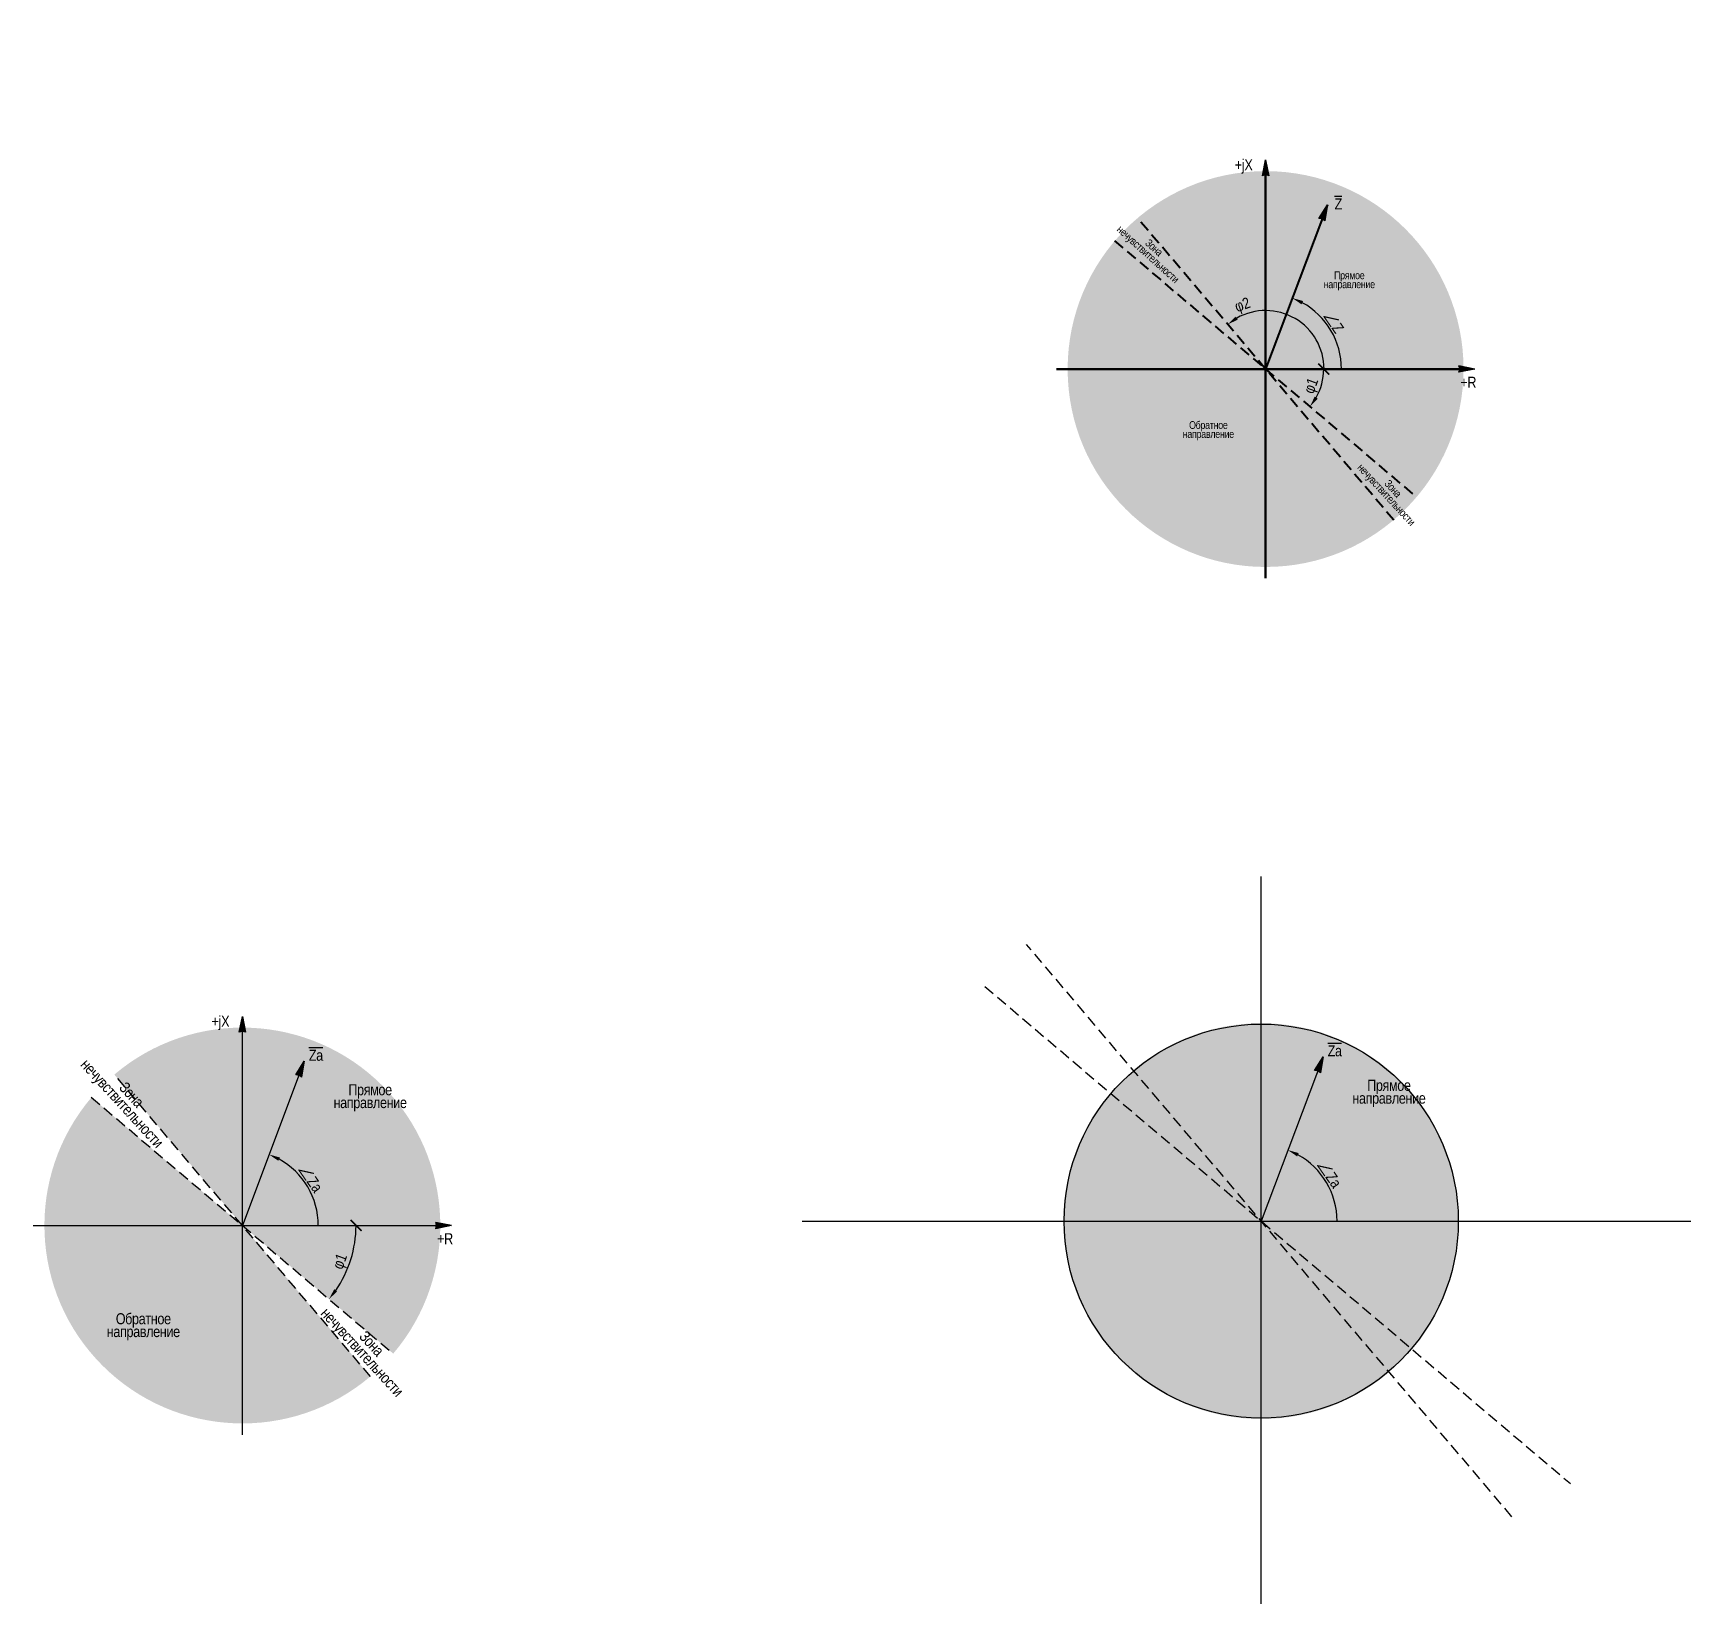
# Model space of a CAD drawing. Header units: millimetres. Extents: x -68 to 4847, y -35 to 2390.
# Drawn here: x 2944 to 3697, y 1676 to 2390 of the extents above; entities that cross this region are included whole.
import ezdxf

# ---------------------------------------------------------------- set-up
doc = ezdxf.new("R2010")
doc.units = ezdxf.units.MM
doc.linetypes.add('штриховая2', pattern=[0.375, 0.25, -0.125])
doc.layers.add('TEXT', color=7, linetype='Continuous', lineweight=25)
doc.styles.add('2.5_Gost_RD', font='ARIALN.TTF', dxfattribs={"height": 2.5})
doc.styles.add('3.5_Gost_RD', font='ARIALN.TTF', dxfattribs={"height": 3.5})
doc.styles.add('5.0_Gost_RD', font='ARIALN.TTF', dxfattribs={"height": 5})
doc.dimstyles.new('Gost_RD_1-1000', dxfattribs={"dimtxt": 2.5, "dimasz": 2.5, "dimexe": 1.25, "dimexo": 0, "dimtad": 1, "dimdec": 0, "dimlfac": 1000, "dimtxsty": '2.5_Gost_RD', "dimblk": 'OBLIQUE', "dimcen": 2.5, "dimadec": 0, "dimazin": 0, "dimtfac": 1, "dimtdec": 0, "dimtmove": 0, "dimatfit": 3, "dimfxl": 1, "dimarcsym": 0})

# ---------------------------------------------------------------- blocks, each defined once
blk = doc.blocks.new('*D63')
at = {"color": 0, "lineweight": -2, "ltscale": 100, "transparency": 16777216}
blk.add_arc((3502, 1850), 34.45, 0, 61.03781, dxfattribs=at)
at = {"color": 0, "ltscale": 100, "transparency": 16777216}
blk.add_solid([(3518.33, 1879.39), (3519.03, 1880.9), (3514.15, 1882.24)], dxfattribs=at)
at = {"layer": 'Defpoints', "color": 0, "ltscale": 100, "transparency": 16777216}
for p in [(3530.11, 1924.62), (3533.69, 1863.53), (3293.53, 1850), (3502, 1850), (3697.11, 1850)]:
    blk.add_point(p, dxfattribs=at)
at = {"color": 0, "ltscale": 100, "transparency": 16777216, "insert": (3532.95, 1871.41), "char_height": 5, "attachment_point": 5, "rotation": 304.67993, "style": '5.0_Gost_RD'}
blk.add_mtext('{\\fISOCPEUR|b0|i0|c0|p34;∠}Za', dxfattribs=at)
blk = doc.blocks.new('_None')
blk = doc.blocks.new('*D64')
at = {"color": 0, "lineweight": -2, "ltscale": 100, "transparency": 16777216}
blk.add_arc((3039.34, 1848), 34.45, 360, 61.03781, dxfattribs=at)
at = {"color": 0, "ltscale": 100, "transparency": 16777216}
blk.add_solid([(3055.68, 1877.39), (3056.38, 1878.9), (3051.49, 1880.24)], dxfattribs=at)
at = {"layer": 'Defpoints', "color": 0, "ltscale": 100, "transparency": 16777216}
for p in [(3067.45, 1922.62), (3071.03, 1861.53), (2944.34, 1848), (3039.34, 1848), (3129.34, 1848)]:
    blk.add_point(p, dxfattribs=at)
at = {"color": 0, "ltscale": 100, "transparency": 16777216, "insert": (3070.29, 1869.41), "char_height": 5, "attachment_point": 5, "rotation": 304.67993, "style": '5.0_Gost_RD'}
blk.add_mtext('{\\fISOCPEUR|b0|i0|c0|p34;∠}Za', dxfattribs=at)
blk = doc.blocks.new('_ArchTick')
at = {"color": 0, "linetype": 'ByBlock', "const_width": 0.15}
blk.add_lwpolyline([(-0.5, -0.5), (0.5, 0.5)], dxfattribs=at)
blk = doc.blocks.new('*D65')
at = {"color": 0, "lineweight": -2, "ltscale": 100, "transparency": 16777216}
blk.add_arc((3039.34, 1848), 51.62, 325.21721, 0, dxfattribs=at)
at = {"color": 0, "ltscale": 100, "transparency": 16777216}
blk.add_solid([(3082.4, 1818.05), (3081.08, 1819.06), (3078.69, 1814.59)], dxfattribs=at)
at = {"layer": 'Defpoints', "color": 0, "ltscale": 100, "transparency": 16777216}
for p in [(2970.74, 1906.25), (2944.34, 1848), (3129.34, 1848), (3085.38, 1824.65), (3107.95, 1789.75)]:
    blk.add_point(p, dxfattribs=at)
at = {"color": 0, "lineweight": -2, "ltscale": 100, "transparency": 16777216, "xscale": 5, "yscale": 5, "zscale": 5, "rotation": 90.00000000000007}
blk.add_blockref('_ArchTick', (3090.96, 1848), dxfattribs=at)
at = {"color": 0, "ltscale": 100, "transparency": 16777216, "insert": (3084.2, 1831.52), "char_height": 5, "attachment_point": 5, "rotation": 69.83257, "style": '5.0_Gost_RD'}
blk.add_mtext('φ1', dxfattribs=at)
blk = doc.blocks.new('*D66')
at = {"color": 0, "lineweight": -2, "ltscale": 100, "transparency": 16777216}
blk.add_arc((3504, 2237), 34.45, 360, 61.03781, dxfattribs=at)
at = {"color": 0, "ltscale": 100, "transparency": 16777216}
blk.add_solid([(3520.33, 2266.39), (3521.03, 2267.9), (3516.15, 2269.24)], dxfattribs=at)
at = {"layer": 'Defpoints', "color": 0, "ltscale": 100, "transparency": 16777216}
for p in [(3532.11, 2311.62), (3535.69, 2250.53), (3409, 2237), (3504, 2237), (3594, 2237)]:
    blk.add_point(p, dxfattribs=at)
at = {"color": 0, "ltscale": 100, "transparency": 16777216, "insert": (3534.91, 2258.39), "char_height": 5, "attachment_point": 5, "rotation": 304.67993, "style": '5.0_Gost_RD'}
blk.add_mtext('{\\fISOCPEUR|b0|i0|c0|p34;∠}Z', dxfattribs=at)
blk = doc.blocks.new('*D67')
at = {"color": 0, "lineweight": -2, "ltscale": 100, "transparency": 16777216}
blk.add_arc((3504, 2237), 26.4, 330.53258, 0, dxfattribs=at)
at = {"color": 0, "ltscale": 100, "transparency": 16777216}
blk.add_solid([(3527.67, 2223.54), (3526.3, 2224.49), (3524.12, 2219.91)], dxfattribs=at)
at = {"layer": 'Defpoints', "color": 0, "ltscale": 100, "transparency": 16777216}
for p in [(3435.4, 2295.25), (3409, 2237), (3594, 2237), (3527.55, 2225.06), (3572.6, 2178.75)]:
    blk.add_point(p, dxfattribs=at)
at = {"color": 0, "lineweight": -2, "ltscale": 100, "transparency": 16777216, "xscale": 5, "yscale": 5, "zscale": 5, "rotation": 90.00000000000007}
blk.add_blockref('_ArchTick', (3530.4, 2237), dxfattribs=at)
at = {"color": 0, "ltscale": 100, "transparency": 16777216, "insert": (3525.19, 2229.22), "char_height": 5, "attachment_point": 5, "rotation": 69.83257, "style": '5.0_Gost_RD'}
blk.add_mtext('φ1', dxfattribs=at)
blk = doc.blocks.new('*D68')
at = {"color": 0, "lineweight": -2, "ltscale": 100, "transparency": 16777216}
blk.add_arc((3504, 2237), 26.57, 0, 119.49667, dxfattribs=at)
at = {"color": 0, "ltscale": 100, "transparency": 16777216}
blk.add_solid([(3491.39, 2259.44), (3490.44, 2260.81), (3486.82, 2257.27)], dxfattribs=at)
at = {"layer": 'Defpoints', "color": 0, "ltscale": 100, "transparency": 16777216}
for p in [(3374.64, 2389.56), (3523.3, 2255.27), (3306, 2237), (3594, 2237), (3613.55, 2107.8)]:
    blk.add_point(p, dxfattribs=at)
at = {"color": 0, "ltscale": 100, "transparency": 16777216, "insert": (3493.7, 2265.6), "char_height": 5, "attachment_point": 5, "rotation": 19.79888, "style": '5.0_Gost_RD'}
blk.add_mtext('φ2', dxfattribs=at)

msp = doc.modelspace()

# ---------------------------------------------------------------- hatches: boundary and pattern name
at = {"ltscale": 100, "transparency": 33554687}
h = msp.add_hatch(color=256, dxfattribs=at)
h.set_gradient(color1=(255, 255, 255), color2=(249, 212, 184), name='SPHERICAL')
h.paths.add_polyline_path([(3593.8888, 2237, 1), (3414.1112, 2237, 1)])
h = msp.add_hatch(color=256, dxfattribs=at)
h.dxf.hatch_style = 1
h.paths.add_polyline_path([(3504, 2332), (3502.5578, 2324.7889, -0.21922359), (3505.4422, 2324.7889)])
h = msp.add_hatch(color=256, dxfattribs=at)
h.dxf.hatch_style = 1
h.paths.add_polyline_path([(3532.106, 2311.616), (3528.2236, 2305.3704, -0.21922359), (3530.9244, 2304.3576)])
at = {"ltscale": 100, "true_color": 0xffffff, "transparency": 33554687}
h = msp.add_hatch(color=7, dxfattribs=at)
h.paths.add_polyline_path([(3446.1199, 2305.2634, 0.04091024), (3435.7775, 2294.9283), (3504, 2237)])
h.paths.add_polyline_path([(3504, 2237), (3561.8801, 2168.7366, 0.04091024), (3572.2225, 2179.0717)])
at = {"ltscale": 100, "transparency": 33554687}
h = msp.add_hatch(color=256, dxfattribs=at)
h.dxf.hatch_style = 1
h.paths.add_polyline_path([(3599, 2237), (3591.7889, 2238.4422, -0.21922359), (3591.7889, 2235.5578)])
h = msp.add_hatch(color=256, dxfattribs=at)
h.dxf.hatch_style = 1
h.paths.add_polyline_path([(3039.3424, 1943), (3037.9002, 1935.7889, -0.21922359), (3040.7846, 1935.7889)])
at = {"ltscale": 100, "transparency": 33554633}
h = msp.add_hatch(color=256, dxfattribs=at)
h.set_gradient(color1=(255, 255, 255), color2=(239, 134, 55), rotation=130, tint=1, name='SPHERICAL')
edge = h.paths.add_edge_path()
edge.add_line((3039.3424, 1848), (3107.8624, 1789.8191))
edge.add_arc((3039.3424, 1848), 89.8888, 319.6651312, 490.2944208)
edge.add_line((2981.2099, 1916.561), (3039.3424, 1848))
at = {"ltscale": 100, "transparency": 33554687}
h = msp.add_hatch(color=256, dxfattribs=at)
h.set_gradient(color1=(255, 255, 255), color2=(239, 134, 55), rotation=130, tint=1, name='SPHERICAL')
edge = h.paths.add_edge_path()
edge.add_line((3502, 1850), (3570.52, 1791.8191))
edge.add_arc((3502, 1850), 89.8888, 319.6651312, 490.2944208)
edge.add_line((3443.8675, 1918.561), (3502, 1850))
h = msp.add_hatch(color=256, dxfattribs=at)
h.dxf.hatch_style = 1
h.paths.add_polyline_path([(3067.4484, 1922.616), (3063.566, 1916.3704, -0.21922359), (3066.2668, 1915.3576)])
h = msp.add_hatch(color=256, dxfattribs=at)
h.dxf.hatch_style = 1
h.paths.add_polyline_path([(3530.106, 1924.616), (3526.2236, 1918.3704, -0.21922359), (3528.9244, 1917.3576)])
at = {"ltscale": 100, "true_color": 0xffffff, "transparency": 33554687}
h = msp.add_hatch(color=7, dxfattribs=at)
h.paths.add_polyline_path([(3444.1199, 1918.2634, 0.04091024), (3433.7775, 1907.9283), (3502, 1850)])
h.paths.add_polyline_path([(3502, 1850), (3559.8801, 1781.7366, 0.04091024), (3570.2225, 1792.0717)])
at = {"ltscale": 100, "transparency": 33554633}
h = msp.add_hatch(color=256, dxfattribs=at)
h.set_gradient(color1=(255, 255, 255), color2=(21, 73, 140), rotation=130, tint=1, name='SPHERICAL')
edge = h.paths.add_edge_path()
edge.add_line((3097.4749, 1779.439), (3039.3424, 1848))
edge.add_line((3039.3424, 1848), (2970.8224, 1906.1809))
edge.add_arc((3039.3424, 1848), 89.8888, 139.6651312, 310.2944208)
at = {"ltscale": 100, "transparency": 33554684}
h = msp.add_hatch(color=256, dxfattribs=at)
h.set_gradient(color1=(255, 255, 255), color2=(21, 73, 140), rotation=130, tint=1, name='SPHERICAL')
edge = h.paths.add_edge_path()
edge.add_line((3560.1325, 1781.439), (3502, 1850))
edge.add_line((3502, 1850), (3433.48, 1908.1809))
edge.add_arc((3502, 1850), 89.8888, 139.6651312, 310.2944208)
at = {"ltscale": 100, "transparency": 33554687}
h = msp.add_hatch(color=256, dxfattribs=at)
h.dxf.hatch_style = 1
h.paths.add_polyline_path([(3134.3424, 1848), (3127.1313, 1849.4422, -0.21922359), (3127.1313, 1846.5578)])

# ---------------------------------------------------------------- linework, layer by layer
at = {"ltscale": 100}
for p, q in [((3504, 2332), (3502.5578, 2324.7889)), ((3502.5578, 2324.7889), (3504, 2332)), ((3504, 2332), (3505.4422, 2324.7889)), ((3532.106, 2311.616), (3528.2236, 2305.3704)), ((3528.2236, 2305.3704), (3532.106, 2311.616)), ((3532.106, 2311.616), (3530.9244, 2304.3576)), ((3599, 2237), (3591.7889, 2238.4422)), ((3591.7889, 2238.4422), (3599, 2237)), ((3599, 2237), (3591.7889, 2235.5578)), ((3502, 1676.1647), (3502, 2006.557)), ((3039.3424, 1943), (3037.9002, 1935.7889)), ((3037.9002, 1935.7889), (3039.3424, 1943)), ((3039.3424, 1943), (3040.7846, 1935.7889)), ((3039.3424, 1753), (3039.3424, 1939)), ((3067.4484, 1922.616), (3039.3424, 1848)), ((3067.4484, 1922.616), (3063.566, 1916.3704)), ((3063.566, 1916.3704), (3067.4484, 1922.616)), ((3067.4484, 1922.616), (3066.2668, 1915.3576)), ((3530.106, 1924.616), (3502, 1850)), ((3530.106, 1924.616), (3526.2236, 1918.3704)), ((3526.2236, 1918.3704), (3530.106, 1924.616)), ((3530.106, 1924.616), (3528.9244, 1917.3576)), ((2944.3424, 1848), (3129.3424, 1848)), ((3134.3424, 1848), (3127.1313, 1849.4422)), ((3127.1313, 1849.4422), (3134.3424, 1848)), ((3134.3424, 1848), (3127.1313, 1846.5578)), ((3293.53, 1850), (3697.1118, 1850))]:
    msp.add_line(p, q, dxfattribs=at)
at = {"lineweight": 50, "ltscale": 100}
for p, q in [((3504, 2142), (3504, 2328)), ((3409, 2237), (3594, 2237))]:
    msp.add_line(p, q, dxfattribs=at)
at = {"lineweight": 40, "ltscale": 100}
msp.add_line((3532.106, 2311.616), (3504, 2237), dxfattribs=at)
at = {"linetype": 'штриховая2', "lineweight": 40, "ltscale": 20}
for p, q in [((3562.2044, 2168.3542), (3445.7956, 2305.6458)), ((3435.3953, 2295.2528), (3572.6047, 2178.7472))]:
    msp.add_line(p, q, dxfattribs=at)
at = {"linetype": 'штриховая2', "ltscale": 20}
for p, q in [((3615.8292, 1715.7508), (3395.4931, 1975.6134)), ((3376.5101, 1956.5546), (3642.4245, 1730.7644)), ((3097.5468, 1779.3542), (2981.138, 1916.6458)), ((2970.7377, 1906.2528), (3107.9471, 1789.7472))]:
    msp.add_line(p, q, dxfattribs=at)
at = {"ltscale": 100}
msp.add_circle((3502, 1850), 89.4986, dxfattribs=at)
for centre, start, end in [((3504, 2321.6576), 65.270039, 114.729961), ((3528.4745, 2301.9321), 44.7139938, 94.1739157), ((3588.6576, 2237), 335.270039, 24.729961), ((3039.3424, 1932.6576), 65.270039, 114.729961), ((3063.8169, 1912.9321), 44.7139938, 94.1739157), ((3526.4745, 1914.9321), 44.7139938, 94.1739157), ((3124, 1848), 335.270039, 24.729961)]:
    msp.add_arc(centre, 3.4475, start, end, dxfattribs=at)

# ---------------------------------------------------------------- texts
at = {"layer": 'TEXT', "color": 0, "ltscale": 100, "width": 28, "attachment_point": 5}
for s, insert, char_height, style in [('\\pxsm0.7;{\\T0.95;\\C256;+jX}', (3494, 2329), 5, '5.0_Gost_RD'), ('\\pxsm0.7;{\\T0.95;\\O\\C256;Z}', (3537, 2312), 5, '5.0_Gost_RD'), ('\\pxsm0.7;{\\T0.95;\\C256;Прямое направление}', (3542, 2277), 3.5, '3.5_Gost_RD'), ('\\pxsm0.7;{\\T0.95;\\C256;+R}', (3596, 2231), 5, '5.0_Gost_RD'), ('\\pxsm0.7;{\\T0.95;\\C256;Обратное направление}', (3478, 2209), 3.5, '3.5_Gost_RD'), ('\\pxsm0.7;{\\T0.95;\\C256;+jX}', (3029.3424, 1940), 5, '5.0_Gost_RD'), ('\\pxsm0.7;{\\T0.95;\\O\\C256;Za}', (3072.7093, 1925.2989), 5, '5.0_Gost_RD'), ('\\pxsm0.7;{\\T0.95;\\O\\C256;Za}', (3535.3669, 1927.2989), 5, '5.0_Gost_RD'), ('\\pxsm0.7;{\\T0.95;\\C256;Прямое направление}', (3097.3424, 1906), 5, '5.0_Gost_RD'), ('\\pxsm0.7;{\\T0.95;\\C256;Прямое направление}', (3560, 1908), 5, '5.0_Gost_RD'), ('\\pxsm0.7;{\\T0.95;\\C256;+R}', (3131.3424, 1842), 5, '5.0_Gost_RD'), ('\\pxsm0.7;{\\T0.95;\\C256;Обратное направление}', (2994.3424, 1802), 5, '5.0_Gost_RD')]:
    msp.add_mtext(s, dxfattribs=dict(at, insert=insert, char_height=char_height, style=style))
for insert, char_height, rotation, style in [((3451.6347, 2290.2879), 3.5, 317.835684, '3.5_Gost_RD'), ((3560, 2181), 3.5, 312.4807813, '3.5_Gost_RD'), ((2986.3424, 1905), 5, 312.4807813, '5.0_Gost_RD'), ((3095.3424, 1792), 5, 312.4807813, '5.0_Gost_RD')]:
    msp.add_mtext('\\pxsm0.7;{\\T0.95;\\C256;Зона нечувствительности}', dxfattribs=dict(at, insert=insert, char_height=char_height, rotation=rotation, style=style))

# ---------------------------------------------------------------- dimensions: what is measured, and where the dimension line sits
at = {"ltscale": 100}
dim = msp.add_angular_dim_2l(base=(3523.2955, 2255.267), line1=((3613.5502, 2107.7973), (3374.644, 2389.5614)), line2=((3306, 2237), (3594, 2237)), text='φ2', dimstyle='Gost_RD_1-1000', override={"dimscale": 0, "dimtxt": 5, "dimasz": 5, "dimtxsty": '5.0_Gost_RD', "dimblk1": 'None', "dimsah": 1}, dxfattribs=at)
dim.commit()
dim.dimension.update_dxf_attribs({"geometry": '*D68', "text_midpoint": (3495, 2262), "dimtype": 162})
for base, line1, line2, text, override, picture, middle in [((3535.6872, 2250.5288), ((3532.106, 2311.616), (3504, 2237)), ((3409, 2237), (3594, 2237)), '{\\fISOCPEUR|b0|i0|c0|p34;∠}Z', {"dimscale": 0, "dimtxt": 5, "dimasz": 5, "dimtxsty": '5.0_Gost_RD', "dimblk1": 'None', "dimsah": 1}, '*D66', (3534.9141, 2258.3899)), ((3527.5462, 2225.0595), ((3435.3953, 2295.2528), (3572.6047, 2178.7472)), ((3409, 2237), (3594, 2237)), 'φ1', {"dimscale": 0, "dimtxt": 5, "dimasz": 5, "dimtxsty": '5.0_Gost_RD', "dimblk2": 'ArchTick', "dimsah": 1}, '*D67', (3525.1876, 2229.2182)), ((3071.0296, 1861.5288), ((3067.4484, 1922.616), (3039.3424, 1848)), ((2944.3424, 1848), (3129.3424, 1848)), '{\\fISOCPEUR|b0|i0|c0|p34;∠}Za', {"dimscale": 0, "dimtxt": 5, "dimasz": 5, "dimtxsty": '5.0_Gost_RD', "dimblk1": 'None', "dimsah": 1}, '*D64', (3070.2886, 1869.4121)), ((3533.6872, 1863.5288), ((3530.106, 1924.616), (3502, 1850)), ((3293.53, 1850), (3697.1118, 1850)), '{\\fISOCPEUR|b0|i0|c0|p34;∠}Za', {"dimscale": 0, "dimtxt": 5, "dimasz": 5, "dimtxsty": '5.0_Gost_RD', "dimblk1": 'None', "dimsah": 1}, '*D63', (3532.9462, 1871.4121)), ((3085.38, 1824.654), ((2970.7377, 1906.2528), (3107.9471, 1789.7472)), ((2944.3424, 1848), (3129.3424, 1848)), 'φ1', {"dimscale": 0, "dimtxt": 5, "dimasz": 5, "dimtxsty": '5.0_Gost_RD', "dimblk2": 'ArchTick', "dimsah": 1}, '*D65', (3084.2018, 1831.5239))]:
    dim = msp.add_angular_dim_2l(base=base, line1=line1, line2=line2, text=text, dimstyle='Gost_RD_1-1000', override=override, dxfattribs=at)
    dim.commit()
    dim.dimension.update_dxf_attribs({"geometry": picture, "text_midpoint": middle})

doc.saveas('drawing.dxf')
